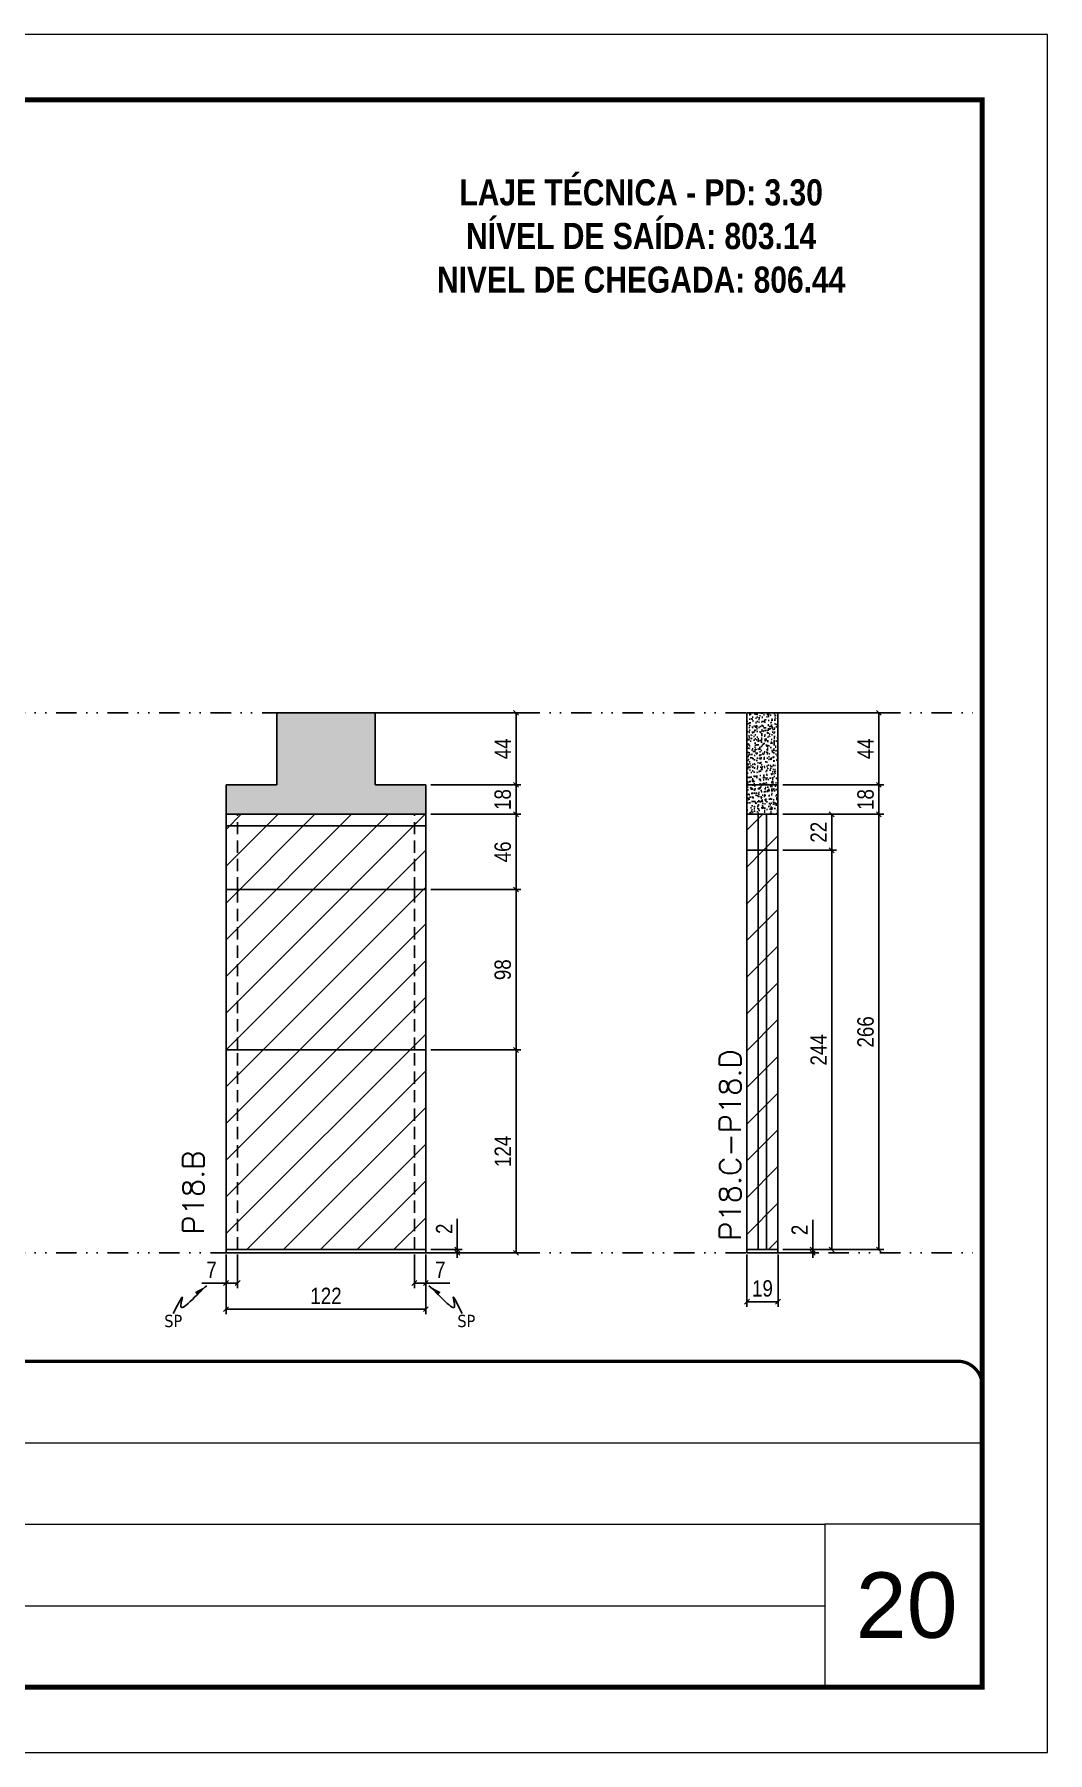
# Model space of a CAD drawing. Extents: x 808 to 7089, y -98 to 17032.
# Drawn here: x 6443 to 7062, y 11388 to 12438 of the extents above; entities that cross this region are included whole.
import ezdxf

# ---------------------------------------------------------------- set-up
doc = ezdxf.new("R2010")
doc.units = 0
for name, pattern in [('CONTINUO', [0]), ('DASHED', [0.75, 0.5, -0.25]), ('DIVIDE2', [0.625, 0.25, -0.125, 0, -0.125, 0, -0.125]), ('HIDDEN', [0.375, 0.25, -0.125])]:
    doc.linetypes.add(name, pattern=pattern)
for name, color, linetype, lineweight in [('CARIMBO', 255, 'Continuous', 9), ('Folhas', 255, 'Continuous', 9), ('REAPROVEITAMENTO', 251, 'Continuous', 9), ('SARRAFO DE PRESSAO', 251, 'DASHED', 9), ('Texto Seção', 7, 'Continuous', 15)]:
    doc.layers.add(name, color=color, linetype=linetype, lineweight=lineweight)
for name, color, linetype in [('COTA', 241, 'Continuous'), ('NOMENCLATURA', 7, 'Continuous'), ('Nível', 160, 'Continuous'), ('Painéis', 200, 'Continuous'), ('SARR_2.2x7', 40, 'Continuous'), ('Sarrafo de Pressão', 42, 'HIDDEN'), ('texto', 7, 'Continuous')]:
    doc.layers.add(name, color=color, linetype=linetype)
doc.styles.add('ARIAL', font='arial.ttf')
doc.styles.add('COTA TECNICA', font='techl___.ttf', dxfattribs={"height": 10})
doc.styles.add('COTA TECNICA-50', font='techl___.ttf', dxfattribs={"height": 10})
doc.styles.add('REGUA-120', font='ROMANS.shx', dxfattribs={"height": 15})
doc.styles.add('ROMANC', font='techb___.ttf', dxfattribs={"height": 2.5})
doc.styles.get("Standard").update_dxf_attribs({"font": 'arial.ttf'})
doc.dimstyles.new('COTA PAINEL-50', dxfattribs={"dimtxt": 10, "dimasz": 3, "dimexe": 3, "dimexo": 3, "dimgap": 3, "dimtad": 1, "dimdec": 1, "dimzin": 12, "dimdsep": 46, "dimtxsty": 'COTA TECNICA-50', "dimblk1": 'OBLIQUE', "dimblk2": 'OBLIQUE', "dimsah": 1, "dimcen": 0.9, "dimclrd": 4, "dimclre": 4, "dimclrt": 240, "dimadec": 1, "dimazin": 3, "dimtfac": 1, "dimtdec": 1, "dimtmove": 0, "dimatfit": 3, "dimfxl": 1, "dimtolj": 1, "dimtzin": 12, "dimarcsym": 0})
doc.dimstyles.new('PAINEL', dxfattribs={"dimtxt": 10, "dimasz": 3, "dimexe": 3, "dimexo": 3, "dimgap": 3, "dimtad": 1, "dimdec": 1, "dimzin": 12, "dimdsep": 46, "dimtxsty": 'COTA TECNICA', "dimblk1": 'OBLIQUE', "dimblk2": 'OBLIQUE', "dimsah": 1, "dimcen": 0.9, "dimclrd": 4, "dimclre": 4, "dimclrt": 240, "dimadec": 1, "dimazin": 3, "dimtfac": 1, "dimtdec": 1, "dimtmove": 0, "dimatfit": 3, "dimfxl": 1, "dimtolj": 1, "dimtzin": 12, "dimarcsym": 0})
doc.dimstyles.get("Standard").update_dxf_attribs({"dimtxt": 0.18, "dimasz": 0.18, "dimexe": 0.18, "dimexo": 0.0625, "dimgap": 0.09, "dimtad": 0, "dimtih": 1, "dimtoh": 1, "dimdec": 4, "dimzin": 0, "dimdsep": 46, "dimtxsty": 'Standard', "dimcen": 0.09, "dimadec": 0, "dimazin": 0, "dimtfac": 1, "dimtdec": 4, "dimtofl": 0, "dimtmove": 0, "dimatfit": 3, "dimfxl": 1, "dimtolj": 1, "dimtzin": 0, "dimarcsym": 0})

# ---------------------------------------------------------------- blocks, each defined once
blk = doc.blocks.new('9999999999')
at = {"color": 30, "linetype": 'CONTINUO'}
for p, q in [((98564.6, 34379.6), (99584, 34379.6)), ((98564.6, 34329.8), (99488, 34329.8)), ((99584, 34329.8), (99488, 34329.8)), ((99488, 34329.8), (99488, 34230.2)), ((98564.6, 34280), (99488, 34280))]:
    blk.add_line(p, q, dxfattribs=at)
at = {"color": 30, "linetype": 'CONTINUO', "const_width": 2}
blk.add_lwpolyline([(99584, 34230.2), (99584, 34414.4, 0.414214), (99569, 34429.4), (98229, 34429.4, 0.414214), (98214, 34414.4), (98214, 34245.2, 0.414214), (98229, 34230.2), (99584, 34230.2)], format="xyb", dxfattribs=at)
at = {"layer": 'Folhas'}
blk.add_lwpolyline([(98139, 34190.2), (99624, 34190.2), (99624, 35240.2), (98139, 35240.2)], close=True, dxfattribs=at)
at = {"layer": 'Folhas', "color": 30, "const_width": 3}
blk.add_lwpolyline([(98214, 34230.2), (99584, 34230.2), (99584, 35200.2), (98214, 35200.2)], close=True, dxfattribs=at)
blk = doc.blocks.new('_Oblique')
at = {"color": 0, "linetype": 'ByBlock', "lineweight": -2}
blk.add_line((-0.5, -0.5), (0.5, 0.5), dxfattribs=at)
blk = doc.blocks.new('*D604')
at = {"layer": 'COTA', "color": 4, "lineweight": -2, "transparency": 16777216}
for p, q in [((6559.9, 11692.6), (6559.9, 11656.2)), ((6681.9, 11692.6), (6681.9, 11656.2)), ((6559.9, 11659.2), (6681.9, 11659.2))]:
    blk.add_line(p, q, dxfattribs=at)
at = {"layer": 'Defpoints', "color": 0, "transparency": 16777216}
for p in [(6559.9, 11695.6), (6681.9, 11695.6), (6681.9, 11659.2)]:
    blk.add_point(p, dxfattribs=at)
at = {"layer": 'COTA', "color": 4, "lineweight": -2, "transparency": 16777216, "xscale": 3, "yscale": 3, "zscale": 3, "rotation": 180}
blk.add_blockref('_Oblique', (6559.9, 11659.2), dxfattribs=at)
at = {"layer": 'COTA', "color": 4, "lineweight": -2, "transparency": 16777216, "xscale": 3, "yscale": 3, "zscale": 3}
blk.add_blockref('_Oblique', (6681.9, 11659.2), dxfattribs=at)
at = {"layer": 'COTA', "color": 240, "transparency": 16777216, "insert": (6620.9, 11667.3), "char_height": 10, "attachment_point": 5, "style": 'COTA TECNICA'}
blk.add_mtext('\\A1;122', dxfattribs=at)
blk = doc.blocks.new('*D605')
at = {"layer": 'COTA', "color": 4, "lineweight": -2, "transparency": 16777216}
for p, q in [((6559.9, 11690.6), (6559.9, 11672.1)), ((6566.9, 11692.6), (6566.9, 11672.1)), ((6559.9, 11675.1), (6545.1, 11675.1)), ((6566.9, 11675.1), (6559.9, 11675.1))]:
    blk.add_line(p, q, dxfattribs=at)
at = {"layer": 'Defpoints', "color": 0, "transparency": 16777216}
for p in [(6559.9, 11693.6), (6566.9, 11695.6), (6559.9, 11675.1)]:
    blk.add_point(p, dxfattribs=at)
at = {"layer": 'COTA', "color": 4, "lineweight": -2, "transparency": 16777216, "xscale": 3, "yscale": 3, "zscale": 3, "rotation": 180}
blk.add_blockref('_Oblique', (6559.9, 11675.1), dxfattribs=at)
at = {"layer": 'COTA', "color": 4, "lineweight": -2, "transparency": 16777216, "xscale": 3, "yscale": 3, "zscale": 3}
blk.add_blockref('_Oblique', (6566.9, 11675.1), dxfattribs=at)
at = {"layer": 'COTA', "color": 240, "transparency": 16777216, "insert": (6551, 11683.2), "char_height": 10, "attachment_point": 5, "style": 'COTA TECNICA-50'}
blk.add_mtext('\\A1;7', dxfattribs=at)
blk = doc.blocks.new('*D606')
at = {"layer": 'COTA', "color": 4, "lineweight": -2, "transparency": 16777216}
for p, q in [((6674.9, 11692.6), (6674.9, 11672.1)), ((6681.9, 11690.6), (6681.9, 11672.1)), ((6674.9, 11675.1), (6681.9, 11675.1)), ((6681.9, 11675.1), (6696.6, 11675.1))]:
    blk.add_line(p, q, dxfattribs=at)
at = {"layer": 'Defpoints', "color": 0, "transparency": 16777216}
for p in [(6674.9, 11695.6), (6681.9, 11693.6), (6681.9, 11675.1)]:
    blk.add_point(p, dxfattribs=at)
at = {"layer": 'COTA', "color": 4, "lineweight": -2, "transparency": 16777216, "xscale": 3, "yscale": 3, "zscale": 3, "rotation": 180}
blk.add_blockref('_Oblique', (6674.9, 11675.1), dxfattribs=at)
at = {"layer": 'COTA', "color": 4, "lineweight": -2, "transparency": 16777216, "xscale": 3, "yscale": 3, "zscale": 3}
blk.add_blockref('_Oblique', (6681.9, 11675.1), dxfattribs=at)
at = {"layer": 'COTA', "color": 240, "transparency": 16777216, "insert": (6690.7, 11683.2), "char_height": 10, "attachment_point": 5, "style": 'COTA TECNICA-50'}
blk.add_mtext('\\A1;7', dxfattribs=at)
blk = doc.blocks.new('*D607')
at = {"layer": 'COTA', "color": 4, "linetype": 'ByBlock', "lineweight": -2, "transparency": 16777216}
for p, q in [((6684.9, 11817.6), (6740, 11817.6)), ((6737, 11693.6), (6737, 11817.6)), ((6684.9, 11693.6), (6740, 11693.6))]:
    blk.add_line(p, q, dxfattribs=at)
at = {"layer": 'Defpoints', "color": 0, "linetype": 'ByBlock', "transparency": 16777216}
for p in [(6681.9, 11817.6), (6737, 11817.6), (6681.9, 11693.6)]:
    blk.add_point(p, dxfattribs=at)
at = {"layer": 'COTA', "color": 4, "linetype": 'ByBlock', "lineweight": -2, "transparency": 16777216, "xscale": 3, "yscale": 3, "zscale": 3}
for p, rotation in [((6737, 11817.6), 90), ((6737, 11693.6), 270)]:
    blk.add_blockref('_Oblique', p, dxfattribs=dict(at, rotation=rotation))
at = {"layer": 'COTA', "color": 240, "linetype": 'ByBlock', "transparency": 16777216, "insert": (6728.9, 11755.6), "char_height": 10, "attachment_point": 5, "rotation": 90, "style": 'COTA TECNICA'}
blk.add_mtext('\\A1;124', dxfattribs=at)
blk = doc.blocks.new('*D608')
at = {"layer": 'COTA', "color": 4, "lineweight": -2, "transparency": 16777216}
for p, q in [((6701.1, 11695.6), (6701.1, 11714.4)), ((6684.9, 11695.6), (6704.1, 11695.6)), ((6684.9, 11693.6), (6704.1, 11693.6)), ((6701.1, 11693.6), (6701.1, 11695.6)), ((6701.1, 11693.6), (6701.1, 11690.6))]:
    blk.add_line(p, q, dxfattribs=at)
at = {"layer": 'Defpoints', "color": 0, "transparency": 16777216}
for p in [(6681.9, 11695.6), (6681.9, 11693.6), (6701.1, 11693.6)]:
    blk.add_point(p, dxfattribs=at)
at = {"layer": 'COTA', "color": 4, "lineweight": -2, "transparency": 16777216, "xscale": 3, "yscale": 3, "zscale": 3}
for p, rotation in [((6701.1, 11695.6), 270), ((6701.1, 11693.6), 90)]:
    blk.add_blockref('_Oblique', p, dxfattribs=dict(at, rotation=rotation))
at = {"layer": 'COTA', "color": 240, "transparency": 16777216, "insert": (6693.1, 11708.3), "char_height": 10, "attachment_point": 5, "rotation": 90, "style": 'COTA TECNICA-50'}
blk.add_mtext('\\A1;2', dxfattribs=at)
blk = doc.blocks.new('*D609')
at = {"layer": 'COTA', "color": 4, "linetype": 'ByBlock', "lineweight": -2, "transparency": 16777216}
for p, q in [((6684.9, 11817.6), (6740, 11817.6)), ((6737, 11693.6), (6737, 11817.6)), ((6684.9, 11693.6), (6740, 11693.6))]:
    blk.add_line(p, q, dxfattribs=at)
at = {"layer": 'Defpoints', "color": 0, "linetype": 'ByBlock', "transparency": 16777216}
for p in [(6681.9, 11817.6), (6737, 11817.6), (6681.9, 11693.6)]:
    blk.add_point(p, dxfattribs=at)
at = {"layer": 'COTA', "color": 4, "linetype": 'ByBlock', "lineweight": -2, "transparency": 16777216, "xscale": 3, "yscale": 3, "zscale": 3}
for p, rotation in [((6737, 11817.6), 90), ((6737, 11693.6), 270)]:
    blk.add_blockref('_Oblique', p, dxfattribs=dict(at, rotation=rotation))
at = {"layer": 'COTA', "color": 240, "linetype": 'ByBlock', "transparency": 16777216, "insert": (6728.9, 11755.6), "char_height": 10, "attachment_point": 5, "rotation": 90, "style": 'COTA TECNICA'}
blk.add_mtext('\\A1;124', dxfattribs=at)
blk = doc.blocks.new('*D610')
at = {"layer": 'COTA', "color": 4, "lineweight": -2, "transparency": 16777216}
for p, q in [((6684.9, 11915.6), (6740, 11915.6)), ((6737, 11817.6), (6737, 11915.6)), ((6684.9, 11817.6), (6740, 11817.6))]:
    blk.add_line(p, q, dxfattribs=at)
at = {"layer": 'Defpoints', "color": 0, "transparency": 16777216}
for p in [(6681.9, 11915.6), (6737, 11915.6), (6681.9, 11817.6)]:
    blk.add_point(p, dxfattribs=at)
at = {"layer": 'COTA', "color": 4, "lineweight": -2, "transparency": 16777216, "xscale": 3, "yscale": 3, "zscale": 3}
for p, rotation in [((6737, 11915.6), 90), ((6737, 11817.6), 270)]:
    blk.add_blockref('_Oblique', p, dxfattribs=dict(at, rotation=rotation))
at = {"layer": 'COTA', "color": 240, "transparency": 16777216, "insert": (6728.9, 11866.6), "char_height": 10, "attachment_point": 5, "rotation": 90, "style": 'COTA TECNICA-50'}
blk.add_mtext('\\A1;98', dxfattribs=at)
blk = doc.blocks.new('*D611')
at = {"layer": 'COTA', "color": 4, "lineweight": -2, "transparency": 16777216}
for p, q in [((6684.9, 11961.6), (6740, 11961.6)), ((6737, 11961.6), (6737, 11915.6)), ((6684.9, 11915.6), (6740, 11915.6))]:
    blk.add_line(p, q, dxfattribs=at)
at = {"layer": 'Defpoints', "color": 0, "transparency": 16777216}
for p in [(6681.9, 11961.6), (6681.9, 11915.6), (6737, 11915.6)]:
    blk.add_point(p, dxfattribs=at)
at = {"layer": 'COTA', "color": 4, "lineweight": -2, "transparency": 16777216, "xscale": 3, "yscale": 3, "zscale": 3}
for p, rotation in [((6737, 11961.6), 90), ((6737, 11915.6), 270)]:
    blk.add_blockref('_Oblique', p, dxfattribs=dict(at, rotation=rotation))
at = {"layer": 'COTA', "color": 240, "transparency": 16777216, "insert": (6728.9, 11938.6), "char_height": 10, "attachment_point": 5, "rotation": 90, "style": 'COTA TECNICA-50'}
blk.add_mtext('\\A1;46', dxfattribs=at)
blk = doc.blocks.new('*D612')
at = {"layer": 'COTA', "color": 4, "lineweight": -2, "transparency": 16777216}
for p, q in [((6878, 11692.6), (6878, 11660.7)), ((6897, 11692.6), (6897, 11660.7)), ((6878, 11663.7), (6897, 11663.7))]:
    blk.add_line(p, q, dxfattribs=at)
at = {"layer": 'Defpoints', "color": 0, "transparency": 16777216}
for p in [(6878, 11695.6), (6897, 11695.6), (6897, 11663.7)]:
    blk.add_point(p, dxfattribs=at)
at = {"layer": 'COTA', "color": 4, "lineweight": -2, "transparency": 16777216, "xscale": 3, "yscale": 3, "zscale": 3, "rotation": 180}
blk.add_blockref('_Oblique', (6878, 11663.7), dxfattribs=at)
at = {"layer": 'COTA', "color": 4, "lineweight": -2, "transparency": 16777216, "xscale": 3, "yscale": 3, "zscale": 3}
blk.add_blockref('_Oblique', (6897, 11663.7), dxfattribs=at)
at = {"layer": 'COTA', "color": 240, "transparency": 16777216, "insert": (6887.5, 11671.8), "char_height": 10, "attachment_point": 5, "style": 'COTA TECNICA'}
blk.add_mtext('\\A1;19', dxfattribs=at)
blk = doc.blocks.new('*D613')
at = {"layer": 'COTA', "color": 4, "lineweight": -2, "transparency": 16777216}
for p, q in [((6918.2, 11695.6), (6918.2, 11713.7)), ((6900, 11695.6), (6921.2, 11695.6)), ((6900, 11693.6), (6921.2, 11693.6)), ((6918.2, 11693.6), (6918.2, 11695.6)), ((6918.2, 11693.6), (6918.2, 11690.6))]:
    blk.add_line(p, q, dxfattribs=at)
at = {"layer": 'Defpoints', "color": 0, "transparency": 16777216}
for p in [(6897, 11695.6), (6897, 11693.6), (6918.2, 11695.6)]:
    blk.add_point(p, dxfattribs=at)
at = {"layer": 'COTA', "color": 4, "lineweight": -2, "transparency": 16777216, "xscale": 3, "yscale": 3, "zscale": 3}
for p, rotation in [((6918.2, 11695.6), 270), ((6918.2, 11693.6), 90)]:
    blk.add_blockref('_Oblique', p, dxfattribs=dict(at, rotation=rotation))
at = {"layer": 'COTA', "color": 240, "transparency": 16777216, "insert": (6910.2, 11707.6), "char_height": 10, "attachment_point": 5, "rotation": 90, "style": 'COTA TECNICA-50'}
blk.add_mtext('\\A1;2', dxfattribs=at)
blk = doc.blocks.new('*D625')
at = {"layer": 'COTA', "color": 4, "linetype": 'ByBlock', "lineweight": -2, "transparency": 16777216}
for p, q in [((6900, 11979.6), (6961.6, 11979.6)), ((6958.6, 11979.6), (6958.6, 11961.6)), ((6900, 11961.6), (6961.6, 11961.6))]:
    blk.add_line(p, q, dxfattribs=at)
at = {"layer": 'Defpoints', "color": 0, "linetype": 'ByBlock', "transparency": 16777216}
for p in [(6897, 11979.6), (6897, 11961.6), (6958.6, 11961.6)]:
    blk.add_point(p, dxfattribs=at)
at = {"layer": 'COTA', "color": 4, "linetype": 'ByBlock', "lineweight": -2, "transparency": 16777216, "xscale": 3, "yscale": 3, "zscale": 3}
for p, rotation in [((6958.6, 11979.6), 90), ((6958.6, 11961.6), 270)]:
    blk.add_blockref('_Oblique', p, dxfattribs=dict(at, rotation=rotation))
at = {"layer": 'COTA', "color": 240, "linetype": 'ByBlock', "transparency": 16777216, "insert": (6950.5, 11970.6), "char_height": 10, "attachment_point": 5, "rotation": 90, "style": 'COTA TECNICA'}
blk.add_mtext('\\A1;18', dxfattribs=at)
blk = doc.blocks.new('*D620')
at = {"layer": 'COTA', "color": 4, "lineweight": -2, "transparency": 16777216}
for p, q in [((6900, 11939.6), (6932.8, 11939.6)), ((6929.8, 11695.6), (6929.8, 11939.6)), ((6900, 11695.6), (6932.8, 11695.6))]:
    blk.add_line(p, q, dxfattribs=at)
at = {"layer": 'Defpoints', "color": 0, "transparency": 16777216}
for p in [(6897, 11939.6), (6929.8, 11939.6), (6897, 11695.6)]:
    blk.add_point(p, dxfattribs=at)
at = {"layer": 'COTA', "color": 4, "lineweight": -2, "transparency": 16777216, "xscale": 3, "yscale": 3, "zscale": 3}
for p, rotation in [((6929.8, 11939.6), 90), ((6929.8, 11695.6), 270)]:
    blk.add_blockref('_Oblique', p, dxfattribs=dict(at, rotation=rotation))
at = {"layer": 'COTA', "color": 240, "transparency": 16777216, "insert": (6921.8, 11817.6), "char_height": 10, "attachment_point": 5, "rotation": 90, "style": 'COTA TECNICA-50'}
blk.add_mtext('\\A1;244', dxfattribs=at)
blk = doc.blocks.new('*D593')
at = {"layer": 'COTA', "color": 4, "lineweight": -2, "transparency": 16777216}
for p, q in [((6900, 11961.6), (6932.8, 11961.6)), ((6929.8, 11939.6), (6929.8, 11961.6)), ((6900, 11939.6), (6932.8, 11939.6))]:
    blk.add_line(p, q, dxfattribs=at)
at = {"layer": 'Defpoints', "color": 0, "transparency": 16777216}
for p in [(6897, 11961.6), (6929.8, 11961.6), (6897, 11939.6)]:
    blk.add_point(p, dxfattribs=at)
at = {"layer": 'COTA', "color": 4, "lineweight": -2, "transparency": 16777216, "xscale": 3, "yscale": 3, "zscale": 3}
for p, rotation in [((6929.8, 11961.6), 90), ((6929.8, 11939.6), 270)]:
    blk.add_blockref('_Oblique', p, dxfattribs=dict(at, rotation=rotation))
at = {"layer": 'COTA', "color": 240, "transparency": 16777216, "insert": (6921.8, 11950.6), "char_height": 10, "attachment_point": 5, "rotation": 90, "style": 'COTA TECNICA-50'}
blk.add_mtext('\\A1;22', dxfattribs=at)
blk = doc.blocks.new('*D621')
at = {"layer": 'COTA', "color": 4, "lineweight": -2, "transparency": 16777216}
for p, q in [((6900, 11961.6), (6961.6, 11961.6)), ((6958.6, 11961.6), (6958.6, 11695.6)), ((6900, 11695.6), (6961.6, 11695.6))]:
    blk.add_line(p, q, dxfattribs=at)
at = {"layer": 'Defpoints', "color": 0, "transparency": 16777216}
for p in [(6897, 11961.6), (6897, 11695.6), (6958.6, 11695.6)]:
    blk.add_point(p, dxfattribs=at)
at = {"layer": 'COTA', "color": 4, "lineweight": -2, "transparency": 16777216, "xscale": 3, "yscale": 3, "zscale": 3}
for p, rotation in [((6958.6, 11961.6), 90), ((6958.6, 11695.6), 270)]:
    blk.add_blockref('_Oblique', p, dxfattribs=dict(at, rotation=rotation))
at = {"layer": 'COTA', "color": 240, "transparency": 16777216, "insert": (6950.5, 11828.6), "char_height": 10, "attachment_point": 5, "rotation": 90, "style": 'COTA TECNICA'}
blk.add_mtext('\\A1;266', dxfattribs=at)
blk = doc.blocks.new('*D634')
at = {"layer": 'COTA', "color": 4, "lineweight": -2, "transparency": 16777216}
for p, q in [((6684.9, 11979.6), (6740, 11979.6)), ((6737, 11961.6), (6737, 11979.6)), ((6684.9, 11961.6), (6740, 11961.6))]:
    blk.add_line(p, q, dxfattribs=at)
at = {"layer": 'Defpoints', "color": 0, "transparency": 16777216}
for p in [(6681.9, 11979.6), (6737, 11979.6), (6681.9, 11961.6)]:
    blk.add_point(p, dxfattribs=at)
at = {"layer": 'COTA', "color": 4, "lineweight": -2, "transparency": 16777216, "xscale": 3, "yscale": 3, "zscale": 3}
for p, rotation in [((6737, 11979.6), 90), ((6737, 11961.6), 270)]:
    blk.add_blockref('_Oblique', p, dxfattribs=dict(at, rotation=rotation))
at = {"layer": 'COTA', "color": 240, "transparency": 16777216, "insert": (6728.9, 11970.6), "char_height": 10, "attachment_point": 5, "rotation": 90, "style": 'COTA TECNICA-50'}
blk.add_mtext('\\A1;18', dxfattribs=at)
blk = doc.blocks.new('*D635')
at = {"layer": 'COTA', "color": 4, "lineweight": -2, "transparency": 16777216}
for p, q in [((6653.9, 12023.6), (6740, 12023.6)), ((6737, 11979.6), (6737, 12023.6)), ((6684.9, 11979.6), (6740, 11979.6))]:
    blk.add_line(p, q, dxfattribs=at)
at = {"layer": 'Defpoints', "color": 0, "transparency": 16777216}
for p in [(6650.9, 12023.6), (6737, 12023.6), (6681.9, 11979.6)]:
    blk.add_point(p, dxfattribs=at)
at = {"layer": 'COTA', "color": 4, "lineweight": -2, "transparency": 16777216, "xscale": 3, "yscale": 3, "zscale": 3}
for p, rotation in [((6737, 12023.6), 90), ((6737, 11979.6), 270)]:
    blk.add_blockref('_Oblique', p, dxfattribs=dict(at, rotation=rotation))
at = {"layer": 'COTA', "color": 240, "transparency": 16777216, "insert": (6728.9, 12001.6), "char_height": 10, "attachment_point": 5, "rotation": 90, "style": 'COTA TECNICA'}
blk.add_mtext('\\A1;44', dxfattribs=at)
blk = doc.blocks.new('*D636')
at = {"layer": 'COTA', "color": 4, "lineweight": -2, "transparency": 16777216}
for p, q in [((6900, 12023.6), (6961.6, 12023.6)), ((6958.6, 11979.6), (6958.6, 12023.6)), ((6900, 11979.6), (6961.6, 11979.6))]:
    blk.add_line(p, q, dxfattribs=at)
at = {"layer": 'Defpoints', "color": 0, "transparency": 16777216}
for p in [(6897, 12023.6), (6958.6, 12023.6), (6897, 11979.6)]:
    blk.add_point(p, dxfattribs=at)
at = {"layer": 'COTA', "color": 4, "lineweight": -2, "transparency": 16777216, "xscale": 3, "yscale": 3, "zscale": 3}
for p, rotation in [((6958.6, 12023.6), 90), ((6958.6, 11979.6), 270)]:
    blk.add_blockref('_Oblique', p, dxfattribs=dict(at, rotation=rotation))
at = {"layer": 'COTA', "color": 240, "transparency": 16777216, "insert": (6950.5, 12001.6), "char_height": 10, "attachment_point": 5, "rotation": 90, "style": 'COTA TECNICA'}
blk.add_mtext('\\A1;44', dxfattribs=at)

msp = doc.modelspace()

# ---------------------------------------------------------------- hatches: boundary and pattern name
at = {"layer": 'COTA', "linetype": 'ByBlock'}
h = msp.add_hatch(dxfattribs=at)
h.set_pattern_fill('AR-CONC', color=256, scale=0.03)
h.set_pattern_definition([(50, (335.94, 1e-10), (5.46554, -0.4781726), [0.5715, -6.2865]), (355, (335.94, 1e-10), (-1.0573026, 5.7317054), [0.4572, -5.0292175]), (100.451445, (336.3953, -0.04), (4.4082374, 5.2535326), [0.4857003, -5.3427073]), (46.1842, (335.94, 1.524), (8.1323712, -1.26127), [0.85725, -9.42975]), (96.63556, (336.6176, 1.419), (7.122124, 7.4227837), [0.7285507, -8.014068]), (351.18415, (335.94, 1.524), (7.122124, 7.4227837), [0.685799, -7.543792]), (21, (336.702, 1.143), (4.5484317, -3.067956), [0.5715, -6.2865]), (326, (336.702, 1.143), (1.8540609, 5.525639), [0.4572, -5.0292]), (71.451445, (337.081, 0.8873), (6.4024926, 2.457683), [0.4857003, -5.3426981]), (37.5, (335.9399, 1e-10), (0.0926581, 2.53665117), [0, -4.96824, 0, -5.1054, 0, -5.04825]), (7.5, (335.9399, 1e-10), (2.0045899, 3.00541724), [0, -2.91084, 0, -4.85394, 0, -1.92405]), (327.5, (334.2406, 1e-10), (4.06771786, -0.17186232), [0, -1.905, 0, -5.9436, 0, -7.8867]), (317.5, (333.4786, 1e-10), (4.4438754, 0.7627947), [0, -2.4765, 0, -3.94716, 0, -5.6007])])
h.paths.add_polyline_path([(6650.87, 12023.59), (6590.87, 12023.59), (6590.87, 11979.59), (6559.87, 11979.59), (6559.87, 11961.59), (6681.87, 11961.59), (6681.87, 11979.59), (6650.87, 11979.59)])
h = msp.add_hatch(dxfattribs=at)
h.set_pattern_fill('AR-CONC', color=256, scale=0.03)
h.paths.add_polyline_path([(6896.97, 12023.59), (6877.97, 12023.59), (6877.97, 11979.59), (6896.97, 11979.59)])
h = msp.add_hatch(dxfattribs=at)
h.set_pattern_fill('AR-CONC', color=256, scale=0.03)
h.set_pattern_definition([(50, (-2204.15, 7877.598), (5.46554, -0.4781726), [0.5715, -6.2865]), (355, (-2204.15, 7877.598), (-1.0573026, 5.7317054), [0.4572, -5.0292175]), (100.451445, (-2203.6946, 7877.5584), (4.4082374, 5.2535326), [0.4857003, -5.3427073]), (46.1842, (-2204.15, 7879.122), (8.132371, -1.26127), [0.85725, -9.42975]), (96.63556, (-2203.472, 7879.017), (7.122124, 7.422784), [0.728551, -8.014068]), (351.18415, (-2204.15, 7879.122), (7.122124, 7.422784), [0.685799, -7.543792]), (21, (-2203.388, 7878.741), (4.5484317, -3.067956), [0.5715, -6.2865]), (326, (-2203.388, 7878.741), (1.854061, 5.525639), [0.4572, -5.0292]), (71.451445, (-2203.009, 7878.4855), (6.4024926, 2.457683), [0.4857003, -5.342698]), (37.5, (-2204.15, 7877.5982), (0.0926581, 2.53665117), [0, -4.96824, 0, -5.1054, 0, -5.04825]), (7.5, (-2204.15, 7877.5982), (2.0045899, 3.00541724), [0, -2.91084, 0, -4.85394, 0, -1.92405]), (327.5, (-2205.8493, 7877.5982), (4.06771786, -0.1718623), [0, -1.905, 0, -5.9436, 0, -7.8867]), (317.5, (-2206.6113, 7877.5982), (4.4438754, 0.7627947), [0, -2.4765, 0, -3.94716, 0, -5.6007])])
h.paths.add_polyline_path([(6896.97, 11979.59), (6877.97, 11979.59), (6877.97, 11961.57), (6896.97, 11961.57)])
at = {"layer": 'REAPROVEITAMENTO', "linetype": 'ByBlock'}
h = msp.add_hatch(dxfattribs=at)
h.set_pattern_fill('ANSI31', color=256, scale=5, style=2)
h.set_pattern_definition([(45, (2973.697, 2641.187), (-11.22532, 11.22532), [])])
h.paths.add_polyline_path([(6681.87, 11695.59), (6681.87, 11961.59), (6559.87, 11961.59), (6559.87, 11695.59)])
at = {"layer": 'REAPROVEITAMENTO'}
h = msp.add_hatch(dxfattribs=at)
h.set_pattern_fill('ANSI31', color=256, scale=5)
h.paths.add_polyline_path([(6896.97, 11961.57), (6877.97, 11961.57), (6877.97, 11939.59), (6896.97, 11939.59)])
h = msp.add_hatch(dxfattribs=at)
h.set_pattern_fill('ANSI31', color=256, scale=5)
h.paths.add_polyline_path([(6896.97, 11939.59), (6877.97, 11939.59), (6877.97, 11695.59), (6896.97, 11695.59)])

# ---------------------------------------------------------------- linework, layer by layer
at = {"layer": 'COTA', "linetype": 'ByBlock'}
for p, q in [((6590.87, 11979.59), (6590.87, 12023.59)), ((6590.87, 12023.59), (6650.87, 12023.59)), ((6650.87, 11979.59), (6650.87, 12023.59)), ((6559.87, 11979.59), (6559.87, 11979.59)), ((6559.87, 11961.59), (6559.87, 11979.59)), ((6559.87, 11979.59), (6590.87, 11979.59)), ((6650.87, 11979.59), (6681.87, 11979.59)), ((6681.87, 11961.59), (6681.87, 11979.59))]:
    msp.add_line(p, q, dxfattribs=at)
for points in [[(6877.97, 11979.59), (6896.97, 11979.59), (6896.97, 12023.59), (6877.97, 12023.59)], [(6877.97, 11961.57), (6896.97, 11961.57), (6896.97, 11979.59), (6877.97, 11979.59)]]:
    msp.add_lwpolyline(points, close=True, dxfattribs=at)
at = {"layer": 'Nível', "color": 4, "linetype": 'DIVIDE2', "ltscale": 50}
for p, q in [((6078.66, 12023.59), (7021.67, 12023.59)), ((6078.66, 11693.59), (7021.67, 11693.59))]:
    msp.add_line(p, q, dxfattribs=at)
at = {"layer": 'Painéis'}
for p, q in [((6647.87, 11961.59), (6559.87, 11961.59)), ((6877.97, 11961.57), (6877.97, 11695.59)), ((6877.97, 11961.57), (6896.97, 11961.57)), ((6896.97, 11961.57), (6877.97, 11961.57)), ((6896.97, 11961.57), (6896.97, 11695.59)), ((6877.97, 11939.59), (6896.97, 11939.59)), ((6681.87, 11915.59), (6559.87, 11915.59)), ((6877.97, 11695.59), (6896.97, 11695.59)), ((6877.97, 11695.59), (6896.97, 11695.59)), ((6877.97, 11693.59), (6877.97, 11695.59)), ((6896.97, 11693.59), (6877.97, 11693.59)), ((6896.97, 11695.59), (6896.97, 11693.59))]:
    msp.add_line(p, q, dxfattribs=at)
msp.add_lwpolyline([(6681.87, 11915.59), (6681.87, 11961.59), (6559.87, 11961.59), (6559.87, 11915.59)], dxfattribs=at)
for points in [[(6681.87, 11915.59), (6559.87, 11915.59), (6559.87, 11817.59), (6681.87, 11817.59)], [(6681.87, 11817.59), (6559.87, 11817.59), (6559.87, 11695.59), (6681.87, 11695.59)], [(6681.87, 11693.59), (6559.87, 11693.59), (6559.87, 11695.59), (6681.87, 11695.59)]]:
    msp.add_lwpolyline(points, close=True, dxfattribs=at)
at = {"layer": 'SARR_2.2x7'}
for p, q in [((6884.97, 11939.59), (6884.97, 11961.57)), ((6889.97, 11939.59), (6889.97, 11961.57)), ((6559.87, 11954.59), (6681.87, 11954.59)), ((6884.97, 11939.59), (6884.97, 11695.59)), ((6889.97, 11939.59), (6889.97, 11695.59))]:
    msp.add_line(p, q, dxfattribs=at)
at = {"layer": 'Sarrafo de Pressão', "ltscale": 30}
for p, q in [((6566.87, 11915.59), (6566.87, 11961.59)), ((6674.87, 11915.59), (6674.87, 11961.59)), ((6566.87, 11817.59), (6566.87, 11915.59)), ((6674.87, 11817.59), (6674.87, 11915.59)), ((6566.87, 11695.59), (6566.87, 11817.59)), ((6674.87, 11695.59), (6674.87, 11817.59))]:
    msp.add_line(p, q, dxfattribs=at)

# ---------------------------------------------------------------- block references
at = {"layer": 'SARRAFO DE PRESSAO', "color": 6, "linetype": 'ByBlock'}
msp.add_blockref('9999999999', (-92562.31, -22802.03), dxfattribs=at)

# ---------------------------------------------------------------- texts
at = {"layer": 'CARIMBO', "style": 'ARIAL'}
msp.add_text('20', height=40, dxfattribs=at).set_placement((6944.53, 11458.32))
at = {"layer": 'NOMENCLATURA', "color": 2, "insert": (6813.41, 12376.32), "char_height": 16, "attachment_point": 2, "style": 'ROMANC'}
msp.add_mtext_dynamic_manual_height_columns('\\PLAJE TÉCNICA - PD: 3.30\\PNÍVEL DE SAÍDA: 803.14\\PNIVEL DE CHEGADA: 806.44', width=328.3607, gutter_width=1, heights=[0], dxfattribs=at)
at = {"layer": 'texto', "color": 0, "char_height": 7.5, "attachment_point": 5}
for insert in [(6527.62, 11651.91), (6706.65, 11651.91)]:
    msp.add_mtext('{\\fTahoma|b0|i0|c0|p34;\\C4;SP}', dxfattribs=dict(at, insert=insert))
at = {"layer": 'Texto Seção', "char_height": 13, "width": 285.3299, "attachment_point": 7, "rotation": 90, "style": 'REGUA-120'}
for s, insert in [('P18.C-P18.D', (6874.26, 11701)), ('P18.B', (6546.4, 11704.84))]:
    msp.add_mtext(s, dxfattribs=dict(at, insert=insert))

# ---------------------------------------------------------------- dimensions: what is measured, and where the dimension line sits
at = {"layer": 'COTA'}
for base, p1, p2, angle, dimstyle, picture, middle in [((6736.95, 12023.59), (6681.87, 11979.59), (6650.87, 12023.59), 90, 'PAINEL', '*D635', (6728.88, 12001.59)), ((6958.58, 12023.59), (6896.97, 11979.59), (6896.97, 12023.59), 90, 'PAINEL', '*D636', (6950.51, 12001.59)), ((6736.95, 11979.59), (6681.87, 11961.59), (6681.87, 11979.59), 90, 'COTA PAINEL-50', '*D634', (6728.86, 11970.59)), ((6736.95, 11915.59), (6681.87, 11961.59), (6681.87, 11915.59), 90, 'COTA PAINEL-50', '*D611', (6728.85, 11938.59)), ((6929.83, 11961.57), (6896.97, 11939.59), (6896.97, 11961.57), 90, 'COTA PAINEL-50', '*D593', (6921.83, 11950.58)), ((6958.58, 11695.59), (6896.97, 11961.57), (6896.97, 11695.59), 90, 'PAINEL', '*D621', (6950.48, 11828.58)), ((6929.83, 11939.59), (6896.97, 11695.59), (6896.97, 11939.59), 90, 'COTA PAINEL-50', '*D620', (6921.75, 11817.59)), ((6736.95, 11915.59), (6681.87, 11817.59), (6681.87, 11915.59), 90, 'COTA PAINEL-50', '*D610', (6728.85, 11866.59)), ((6559.87, 11675.08), (6566.87, 11695.59), (6559.87, 11693.59), 180, 'COTA PAINEL-50', '*D605', (6551.01, 11683.15))]:
    dim = msp.add_linear_dim(base=base, p1=p1, p2=p2, angle=angle, dimstyle=dimstyle, dxfattribs=at)
    dim.commit()
    dim.dimension.update_dxf_attribs({"geometry": picture, "text_midpoint": middle})
at = {"layer": 'COTA', "linetype": 'ByBlock'}
dim = msp.add_linear_dim(base=(6958.58, 11961.57), p1=(6896.97, 11979.59), p2=(6896.97, 11961.57), angle=90, dimstyle='PAINEL', dxfattribs=at)
dim.commit()
dim.dimension.update_dxf_attribs({"geometry": '*D625', "text_midpoint": (6950.49, 11970.58)})
for picture in ['*D607', '*D609']:
    dim = msp.add_aligned_dim(p1=(6681.87, 11693.59), p2=(6681.87, 11817.59), distance=-55.08, dimstyle='PAINEL', dxfattribs=at)
    dim.commit()
    dim.dimension.update_dxf_attribs({"geometry": picture, "text_midpoint": (6728.88, 11755.59)})
at = {"layer": 'COTA'}
for base, p1, p2, picture, middle in [((6701.13, 11693.59), (6681.87, 11695.59), (6681.87, 11693.59), '*D608', (6701.13, 11708.34)), ((6918.17, 11695.59), (6896.97, 11693.59), (6896.97, 11695.59), '*D613', (6918.17, 11707.65))]:
    dim = msp.add_linear_dim(base=base, p1=p1, p2=p2, angle=90, dimstyle='COTA PAINEL-50', dxfattribs=at)
    dim.commit()
    dim.dimension.update_dxf_attribs({"geometry": picture, "text_midpoint": middle, "dimtype": 160})
for base, p1, p2, picture, middle in [((6681.87, 11659.23), (6559.87, 11695.59), (6681.87, 11695.59), '*D604', (6620.87, 11667.29)), ((6896.97, 11663.7), (6877.97, 11695.59), (6896.97, 11695.59), '*D612', (6887.47, 11671.78))]:
    dim = msp.add_linear_dim(base=base, p1=p1, p2=p2, dimstyle='PAINEL', override={"dimarcsym": 2}, dxfattribs=at)
    dim.commit()
    dim.dimension.update_dxf_attribs({"geometry": picture, "text_midpoint": middle})
dim = msp.add_linear_dim(base=(6681.87, 11675.08), p1=(6674.87, 11695.59), p2=(6681.87, 11693.59), dimstyle='COTA PAINEL-50', dxfattribs=at)
dim.commit()
dim.dimension.update_dxf_attribs({"geometry": '*D606', "text_midpoint": (6690.74, 11683.15)})

# ---------------------------------------------------------------- leaders
at = {"layer": 'COTA', "path_type": 1}
for points in [[(6548.04, 11673.41), (6532.26, 11661.57), (6533.18, 11666.38), (6527.63, 11656.6)], [(6683.7, 11673.41), (6699.49, 11661.57), (6698.56, 11666.38), (6704.11, 11656.6)]]:
    msp.add_leader(points, dimstyle='Standard', override={"dimasz": 8}, dxfattribs=at)

doc.saveas('drawing.dxf')
